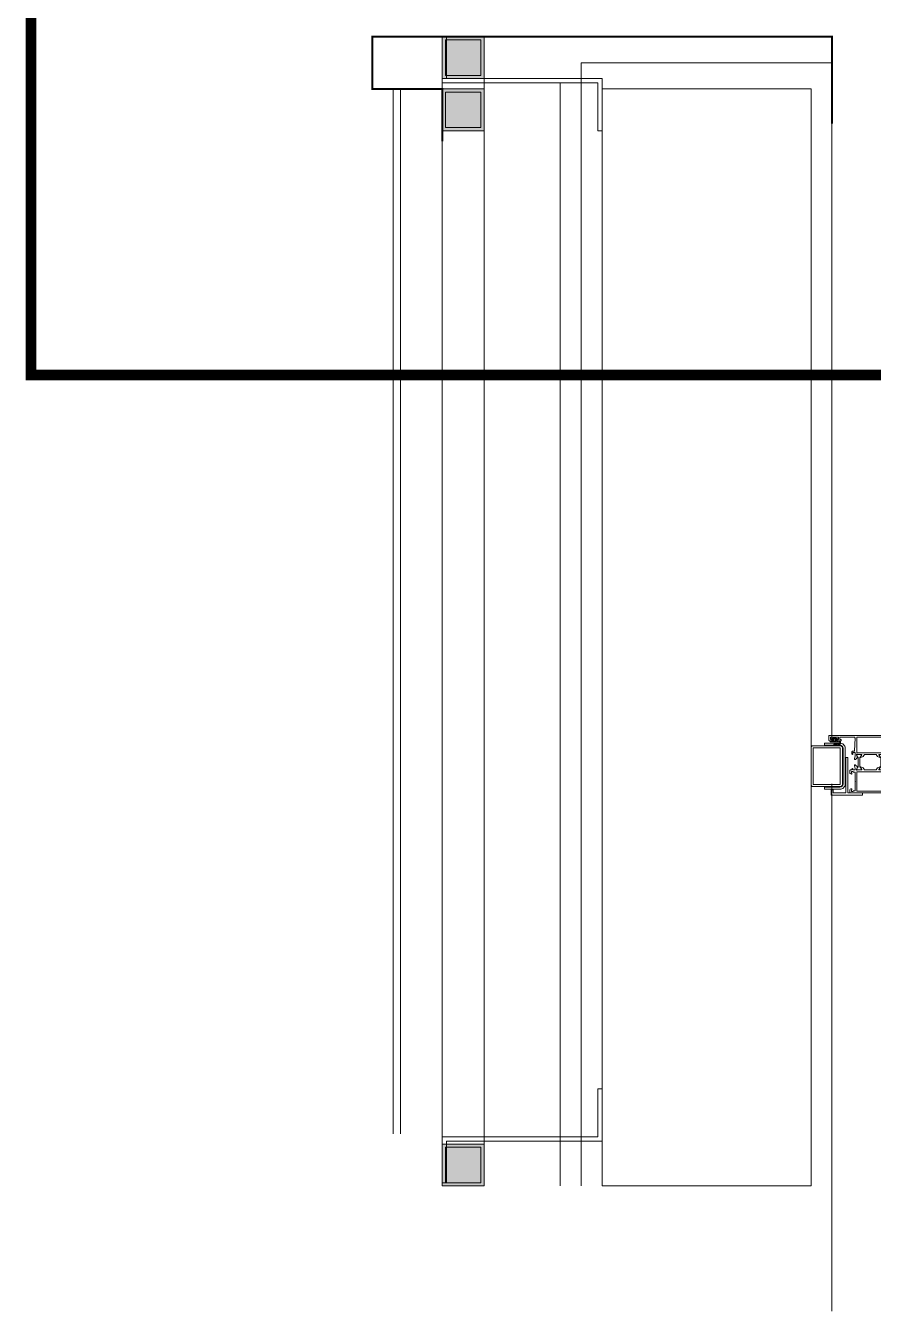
# Model space of a CAD drawing. Extents: x -9058 to 11890, y 0 to 8106.
# Drawn here: x 1709.9 to 1791, y 3163.9 to 3286.9 of the extents above; entities that cross this region are included whole.
import ezdxf

# ---------------------------------------------------------------- set-up
doc = ezdxf.new("R2010")
doc.units = 0
doc.header["$LTSCALE"] = 10
doc.header["$MEASUREMENT"] = 0
doc.linetypes.add('HIDDEN2', pattern=[4.7625, 3.175, -1.5875])
doc.layers.get('0').update_dxf_attribs({"color": 9, "lineweight": 9})
for name, color, linetype, lineweight in [('00', 9, 'Continuous', 9), ('06D', 9, 'Continuous', 9), ('10', 9, 'Continuous', 9), ('14', 9, 'Continuous', 9), ('21', 9, 'Continuous', 9), ('33', 9, 'BATTING', 9)]:
    doc.layers.add(name, color=color, linetype=linetype, lineweight=lineweight)
doc.linetypes.add('BATTING', pattern='A,0.0001,-0.1,[134,ltypeshp.shx,S=0.1,R=0,X=-0.1,Y=0],-0.2,[134,ltypeshp.shx,S=0.1,R=180,X=0.1,Y=0],-0.1', length=0.4001)

# ---------------------------------------------------------------- blocks, each defined once
blk = doc.blocks.new('AST55M13', base_point=(-120.6, -64.2))
at = {"linetype": 'Continuous'}
for points in [[(-120.6, -63.9), (-120.6, -24.599998), (-120.6, 14.700005, -0.414209), (-120.3, 15), (-115.899996, 15, -0.41421), (-115.6, 14.7), (-115.6, 12.699992, -0.41421), (-116.3, 12, -0.414214), (-116.6, 12.3), (-116.6, 13.1, 0.414214), (-117.1, 13.6), (-118.5, 13.6, 0.414214), (-119, 13.1), (-119, 6.399992, 0.414209), (-118.5, 5.9), (-117.099986, 5.9, 0.414205), (-116.6, 6.4), (-116.6, 7.20001, -0.414204), (-116.3, 7.5, -0.414214), (-115.6, 6.8), (-115.6, 3.7, -0.414214), (-116.1, 3.2), (-116.3, 3.2, -0.414214), (-116.6, 3.5), (-116.6, 4.2, 0.414214), (-116.9, 4.5), (-119, 4.5), (-119, -8.961104, 0.425432), (-117.96186, -9.960376), (-105.788552, -9.511013, 0.403077), (-105.5, -9.211232), (-105.5, -8, -0.414214), (-104.3, -6.8), (-103.392821, -6.8, -0.372826), (-102.403076, -7.657148, -0.456845), (-102.7, -8), (-104, -8, 0.414214), (-104.3, -8.3), (-104.3, -9.700012, 0.414202), (-104, -10), (-100.946604, -10), (-98.338437, -9.302068, -0.70008), (-97.584089, -10.379782), (-97.709916, -10.559482), (-99.43897, -12.27067, -0.607471), (-100.039661, -12.112259, 0.283637), (-100.258255, -11.885421), (-102.095283, -11.393179, 1.229391), (-102.4, -11.895399), (-102.4, -16.105016, 0.585524), (-101.943697, -16.361081), (-100.001669, -15.175658, -0.713652), (-99.56466, -15.537556), (-100.36784, -17.668029, -0.16709), (-100.492251, -17.818266), (-102.4, -18.982765), (-102.4, -30.217235), (-100.492251, -31.381734, -0.16709), (-100.36784, -31.531971), (-99.564658, -33.662449, -0.713657), (-100.001677, -34.024337), (-101.943707, -32.838913, 0.585511), (-102.4, -33.094985), (-102.4, -37.304601, 1.229391), (-102.095283, -37.806821), (-100.258255, -37.314579, 0.283637), (-100.039661, -37.087741, -0.607471), (-99.43897, -36.92933), (-97.709916, -38.640518), (-97.584089, -38.820218, -0.700084), (-98.338445, -39.89793), (-100.946604, -39.2), (-104.000005, -39.2, 0.414209), (-104.3, -39.5), (-104.3, -40.900004, 0.41421), (-104, -41.2), (-102.699997, -41.2, -0.456841), (-102.403076, -41.542851, -0.372826), (-103.39282, -42.4), (-104.3, -42.4, -0.414214), (-105.5, -41.2), (-105.5, -39.988768, 0.403083), (-105.788558, -39.688986), (-117.96186, -39.239624, 0.425432), (-119, -40.238896), (-119, -53.7), (-116.9, -53.7, 0.414214), (-116.6, -53.4), (-116.6, -52.69999, -0.414204), (-116.3, -52.4), (-116.09999, -52.4, -0.414208), (-115.6, -52.9), (-115.6, -56.000007, -0.414213), (-116.300007, -56.7, -0.414207), (-116.6, -56.4), (-116.6, -55.599986, 0.414205), (-117.1, -55.1), (-118.500008, -55.1, 0.414209), (-119, -55.6), (-119, -62.3, 0.414214), (-118.5, -62.8), (-117.1, -62.8, 0.414214), (-116.6, -62.3), (-116.6, -61.499993, -0.414207), (-116.3, -61.2, -0.414214), (-115.6, -61.9), (-115.6, -63.900008, -0.414206), (-115.9, -64.2), (-120.300006, -64.2, -0.414208), (-120.6, -63.9)], [(-99.249717, -12.903653), (-90.785616, -12.903653, 0.131652), (-90.285616, -12.769679), (-88.422218, -11.693846, -0.131652), (-88.272218, -11.653653), (-88.017666, -11.653653, -0.414214), (-87.717666, -11.953653), (-87.717666, -15.553653, -0.414214), (-88.017666, -15.853653), (-88.272218, -15.853653, -0.131646), (-88.422211, -15.813465), (-90.285616, -14.737628, 0.131652), (-90.785616, -14.603653), (-99.249717, -14.603653, 0.131652), (-99.749717, -14.737628), (-101.613115, -15.813461, -0.131646), (-101.763107, -15.853653), (-102.017666, -15.853653, -0.414205), (-102.317666, -15.553662), (-102.317666, -11.953653, -0.414205), (-102.017675, -11.653653), (-101.763115, -11.653653, -0.131652), (-101.613115, -11.693846), (-99.749717, -12.769679, 0.131652), (-99.249717, -12.903653)], [(-85.3, -10), (-81.1, -10), (-76.9, -10), (-76.6, -10.3), (-76.3, -10), (-67.9, -10, 0.414205), (-67.6, -9.700009), (-67.6, -8.491608, -0.365977), (-67.35, -8.195804, 0.365977), (-67.1, -7.9), (-67.1, -6.8, 0.414195), (-67.399981, -6.5), (-68.3, -6.5, 0.36597), (-68.595803, -6.749993, -0.366034), (-68.89166, -7), (-69.3, -7, -0.414202), (-69.6, -6.700012), (-69.6, -6.5, -0.414214), (-68.1, -5), (-65.9, -5, -0.414207), (-65.6, -5.299994), (-65.6, -43.9, -0.414201), (-65.899987, -44.2), (-68.1, -44.2, -0.414214), (-69.6, -42.7), (-69.6, -42.5, -0.414207), (-69.300007, -42.2), (-68.891668, -42.2, -0.366034), (-68.595804, -42.45, 0.365977), (-68.3, -42.7), (-67.4, -42.7, 0.414206), (-67.1, -42.400008), (-67.1, -41.3, 0.365977), (-67.35, -41.004196, -0.365977), (-67.6, -40.708392), (-67.6, -39.5, 0.4142), (-67.899986, -39.2), (-76.3, -39.2), (-76.6, -38.9), (-76.9, -39.2), (-85.3, -39.2, 0.4142), (-85.6, -39.499986), (-85.6, -40.708392, -0.365977), (-85.85, -41.004196, 0.365977), (-86.1, -41.3), (-86.1, -42.4, 0.414199), (-85.800015, -42.7), (-84.9, -42.7, 0.365977), (-84.604196, -42.45, -0.366034), (-84.308332, -42.2), (-83.9, -42.2, -0.414214), (-83.6, -42.5), (-83.6, -42.7, -0.414214), (-85.1, -44.2), (-86.8, -44.2, -0.414214), (-87.6, -43.4), (-87.6, -42.7, 0.414205), (-87.899991, -42.4), (-88.10718, -42.4, -0.372825), (-89.096923, -41.542857, -0.45685), (-88.8, -41.2), (-87.9, -41.2, 0.414198), (-87.6, -40.900016), (-87.6, -39.5, 0.414214), (-87.9, -39.2), (-89.053396, -39.2), (-91.661555, -39.89793, -0.700084), (-92.415911, -38.820218), (-92.290084, -38.640518), (-90.56103, -36.92933, -0.607471), (-89.960339, -37.087741, 0.283637), (-89.741745, -37.314579), (-87.904717, -37.806821, 1.229391), (-87.6, -37.304601), (-87.6, -33.094984, 0.585516), (-88.056297, -32.838916), (-89.998323, -34.024337, -0.713656), (-90.435343, -33.66245), (-89.63216, -31.531971, -0.241095), (-89.507749, -31.381734), (-87.6, -30.217235), (-87.6, -18.982765), (-89.507749, -17.818266, -0.167084), (-89.632158, -17.668036), (-90.43534, -15.537556, -0.713656), (-89.998329, -15.17566), (-88.056303, -16.361081, 0.585518), (-87.6, -16.105021), (-87.6, -11.895399, 1.229391), (-87.904717, -11.393179), (-89.741745, -11.885421, 0.283637), (-89.960339, -12.112259, -0.607471), (-90.56103, -12.27067), (-92.290084, -10.559482), (-92.415911, -10.379782, -0.700084), (-91.661555, -9.30207), (-89.053396, -10), (-87.9, -10, 0.414206), (-87.6, -9.700008), (-87.6, -8.3, 0.414206), (-87.899992, -8), (-88.8, -8, -0.456844), (-89.096924, -7.657149, -0.372825), (-88.107186, -6.8), (-87.9, -6.8, 0.414214), (-87.6, -6.5), (-87.6, -5.800024, -0.414222), (-86.8, -5), (-85.1, -5, -0.414214), (-83.6, -6.5), (-83.6, -6.7, -0.414201), (-83.899987, -7), (-84.308332, -7, -0.366034), (-84.604196, -6.75, 0.365977), (-84.9, -6.5), (-85.8, -6.5, 0.414199), (-86.1, -6.799985), (-86.1, -7.9, 0.365977), (-85.85, -8.195804, -0.365977), (-85.6, -8.491608), (-85.6, -9.7, 0.414214), (-85.3, -10)], [(-99.249717, -36.296347), (-90.785616, -36.296347, -0.131652), (-90.285616, -36.430321), (-88.422218, -37.506154, 0.131643), (-88.272229, -37.546347), (-88.017666, -37.546347, 0.414214), (-87.717666, -37.246347), (-87.717666, -33.646347, 0.414214), (-88.017666, -33.346347), (-88.272218, -33.346347, 0.131652), (-88.422218, -33.386539), (-90.285616, -34.462372, -0.131652), (-90.785616, -34.596347), (-99.249717, -34.596347, -0.131652), (-99.749717, -34.462372), (-101.613115, -33.386539, 0.131652), (-101.763115, -33.346347), (-102.017666, -33.346347, 0.414205), (-102.317666, -33.646338), (-102.317666, -37.246347, 0.414205), (-102.017675, -37.546347), (-101.763115, -37.546347, 0.131649), (-101.613118, -37.506156), (-99.749717, -36.430321, -0.131652), (-99.249717, -36.296347)]]:
    blk.add_lwpolyline(points, format="xyb", close=True, dxfattribs=at)
for points in [[(-119, -24.6), (-119, -37.6), (-104.1, -37.6), (-104.1, -11.6), (-119, -11.6), (-119, -24.6)], [(-76.55, -11.6), (-85.9, -11.6), (-85.9, -37.6), (-67.2, -37.6), (-67.2, -11.6), (-76.55, -11.6)]]:
    blk.add_lwpolyline(points, close=True, dxfattribs=at)
blk = doc.blocks.new('p-kayar kapı tek kanat')
at = {"linetype": 'Continuous'}
for p, q in [((252.18, -10.79), (252.36, -10.6)), ((252.28, -10.97), (252.19, -10.88)), ((252.29, -10.77), (252.2, -10.68)), ((252.23, -10.94), (252.31, -10.86)), ((252.43, -10.7), (252.33, -10.6)), ((252.76, -11.24), (252.41, -10.89)), ((252.41, -10.98), (252.5, -10.89)), ((252.48, -10.69), (252.59, -10.59)), ((252.63, -10.68), (252.54, -10.59)), ((252.55, -11.05), (252.71, -10.89)), ((252.71, -10.98), (252.62, -10.89)), ((252.71, -10.68), (252.81, -10.58)), ((252.81, -10.66), (252.74, -10.58)), ((252.79, -11.24), (252.97, -11.06)), ((252.83, -10.98), (252.92, -10.89)), ((252.98, -11.03), (252.84, -10.89)), ((253.04, -10.99), (253.13, -10.89)), ((253.14, -10.99), (253.05, -10.89)), ((252.43, -11.17), (252.46, -11.14)), ((252.52, -11.21), (252.45, -11.14)), ((252.59, -11.23), (252.68, -11.13)), ((252.95, -11.22), (252.85, -11.12)), ((253.03, -11.21), (253.08, -11.15)), ((253.08, -11.14), (253.08, -11.14))]:
    blk.add_line(p, q, dxfattribs=at)
for points in [[(251.67, -9.37), (251.67, -6), (252.87, -6), (252.87, -6.27, 0.414213), (252.9, -6.3), (253.04, -6.3, 0.414213), (253.07, -6.27), (253.07, -5.83, 0.414213), (253.04, -5.8), (250.1, -5.8, 0.414213), (250.07, -5.83), (250.07, -5.97, 0.414213), (250.1, -6), (251.47, -6), (251.47, -9.37, 0.414213), (251.5, -9.4), (251.64, -9.4, 0.414213), (251.67, -9.37)], [(251.93, -10.27), (251.93, -6.85, -0.414214), (252.23, -6.55), (253.71, -6.55), (253.71, -6.35), (252.23, -6.35, 0.414214), (251.73, -6.85), (251.73, -10.27, 0.414214), (252.23, -10.77), (253.71, -10.77), (253.71, -10.56), (252.23, -10.56, -0.414214), (251.93, -10.27)], [(252.2, -6.61), (253.5, -6.61), (254.8, -6.61, -0.414213), (255, -6.81), (255, -10.31, -0.414213), (254.8, -10.51), (252.2, -10.51, -0.414213), (252, -10.31), (252, -6.81, -0.414213), (252.2, -6.61)], [(252.36, -10.6), (252.82, -10.58, -0.414214), (252.85, -10.61, -0.349575), (252.76, -10.67), (252.39, -10.7, 1.237561), (252.41, -10.89), (252.78, -10.89), (253.16, -10.9), (253.14, -10.99), (253.02, -10.99, 0.295285), (252.96, -11.08), (252.96, -11.14), (253.08, -11.14), (253.08, -11.19, -0.153771), (252.43, -11.19), (252.43, -11.14), (252.55, -11.14), (252.55, -11.08, 0.414213), (252.45, -10.98), (252.33, -10.98, -0.324726), (252.19, -10.88), (252.18, -10.78, -0.459445), (252.36, -10.6)], [(252.76, -10.98), (252.7, -10.98, 0.41421), (252.65, -11.03), (252.65, -11.09, 0.396815), (252.7, -11.14, 0.029546), (252.82, -11.14, 0.396815), (252.86, -11.09), (252.86, -11.03, 0.414206), (252.81, -10.98), (252.76, -10.98)]]:
    blk.add_lwpolyline(points, format="xyb", close=True, dxfattribs=at)
blk.add_lwpolyline([(253.5, -6.81), (252.2, -6.81), (252.2, -10.31), (254.8, -10.31), (254.8, -6.81), (253.5, -6.81)], close=True, dxfattribs=at)
at = {"color": 4, "linetype": 'Continuous', "xscale": 0.1, "yscale": 0.1, "zscale": 0.1, "rotation": 90}
blk.add_blockref('AST55M13', (253.28, -11.5), dxfattribs=at)
blk = doc.blocks.new('p-s-profil')
at = {"layer": '10'}
blk.add_lwpolyline([(9, 15.3), (4.6, 15.3), (4.6, 0.4), (0, 0.4), (0, 0), (5, 0), (5, 14.9), (9, 14.9), (9, 15.3)], dxfattribs=at)
blk.add_lwpolyline([(9, 15.3), (4.6, 15.3), (4.6, 0.4), (0, 0.4), (0, 0), (5, 0), (5, 14.9), (9, 14.9), (9, 15.3)], dxfattribs=at)
blk = doc.blocks.new('p-kutu_profil_40x40')
h = blk.add_hatch(color=256)
h.dxf.hatch_style = 1
h.paths.add_polyline_path([(0, 0), (4, 0), (4, 4), (0, 4)])
h = blk.add_hatch(color=255)
h.dxf.hatch_style = 1
h.paths.add_polyline_path([(0, 0), (4, 0), (4, 4), (0, 4)])
blk.add_lwpolyline([(0, 0), (4, 0), (4, 4), (0, 4)], close=True)
at = {"layer": '10'}
for points in [[(0, 4), (4, 4), (4, 0), (0, 0)], [(0, 4), (4, 4), (4, 0), (0, 0)], [(0, 0), (4, 0), (4, 4), (0, 4)], [(0.3, 3.7), (3.7, 3.7), (3.7, 0.3), (0.3, 0.3)], [(0.3, 3.7), (3.7, 3.7), (3.7, 0.3), (0.3, 0.3)]]:
    blk.add_lwpolyline(points, close=True, dxfattribs=at)

msp = doc.modelspace()

# ---------------------------------------------------------------- linework, layer by layer
at = {"layer": '00'}
msp.add_lwpolyline([(1765.06, 3280.87), (1785.06, 3280.87), (1785.06, 3175.87), (1765.06, 3175.87), (1765.06, 3280.87), (1765.06, 3280.87)], dxfattribs=at)
at = {"layer": '06D'}
for points in [[(1749.76, 3285.87), (1749.76, 3175.87)], [(1753.76, 3285.87), (1753.76, 3175.87)], [(1765.06, 3281.87), (1765.06, 3177.96)], [(1761.06, 3281.47), (1761.06, 3175.87)]]:
    msp.add_lwpolyline(points, dxfattribs=at)
at = {"layer": '10', "const_width": 0.2}
msp.add_lwpolyline([(1787.06, 3277.55), (1787.06, 3285.87), (1743.06, 3285.87), (1743.06, 3280.87), (1749.76, 3280.87), (1749.76, 3275.87)], dxfattribs=at)
at = {"layer": '10'}
for points in [[(1745.06, 3280.77), (1745.06, 3180.87)], [(1745.76, 3280.77), (1745.76, 3180.87)]]:
    msp.add_lwpolyline(points, dxfattribs=at)
at = {"layer": '14'}
for points in [[(1787.06, 3282.81), (1787.06, 3218.37)], [(1787.06, 3163.87), (1787.06, 3214.37)]]:
    msp.add_lwpolyline(points, dxfattribs=at)
at = {"layer": '21', "linetype": 'HIDDEN2', "ltscale": 0.1, "const_width": 1}
msp.add_lwpolyline([(1710.38, 3867.87), (2072.08, 3867.87), (2072.08, 3253.49), (1710.38, 3253.49)], close=True, dxfattribs=at)
at = {"layer": '33', "ltscale": 0.2, "flags": 128}
msp.add_lwpolyline([(1787.06, 3283.37), (1763.06, 3283.37), (1763.06, 3175.87)], dxfattribs=at)

# ---------------------------------------------------------------- block references
at = {"rotation": 90}
for name, p in [('p-s-profil', (1765.06, 3276.87)), ('p-kutu_profil_40x40', (1753.76, 3281.87)), ('p-kutu_profil_40x40', (1753.76, 3276.87)), ('p-kutu_profil_40x40', (1753.76, 3175.87))]:
    msp.add_blockref(name, p, dxfattribs=at)
at = {"xscale": -1, "rotation": 90}
msp.add_blockref('p-s-profil', (1765.06, 3185.17), dxfattribs=at)
at = {"layer": '10', "rotation": 180}
msp.add_blockref('p-kayar kapı tek kanat', (2040.06, 3207.49), dxfattribs=at)

doc.saveas('drawing.dxf')
